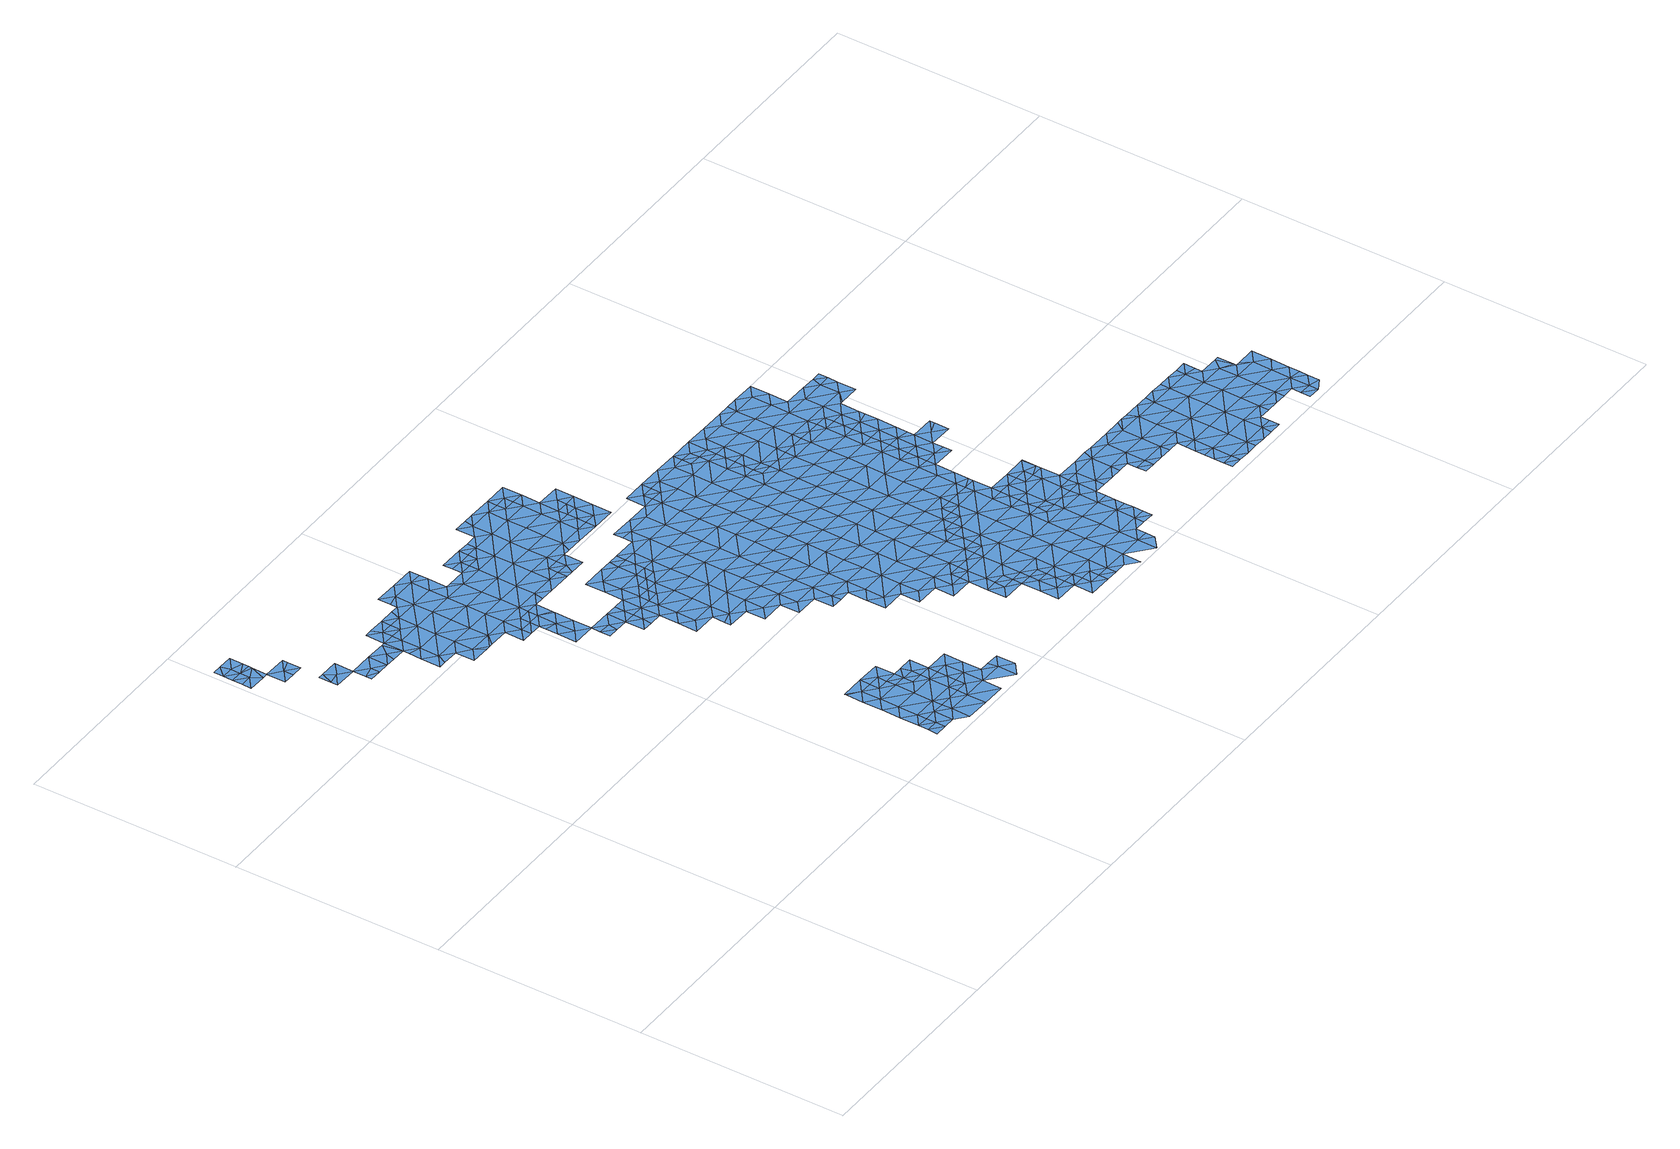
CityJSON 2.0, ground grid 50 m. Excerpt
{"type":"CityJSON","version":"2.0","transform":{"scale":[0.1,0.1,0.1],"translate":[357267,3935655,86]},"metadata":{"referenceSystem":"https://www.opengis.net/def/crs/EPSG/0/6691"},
"CityObjects":{
"waterbody1":{"type":"WaterBody","attributes":{"name":"9","class":"1140","function":"1","WaterBodyRiverFloodingRiskAttribute.description":"5","WaterBodyRiverFloodingRiskAttribute.rankOrg":"2","WaterBodyRiverFloodingRiskAttribute.adminType":"2","WaterBodyRiverFloodingRiskAttribute.scale":"L1"},"geometry":[{"type":"MultiSurface","lod":"1","boundaries":[[[0,1,2]],[[2,1,3]],[[3,1,4]],[[5,4,1]],[[6,5,7]],[[7,5,1]],[[7,1,0]],[[7,0,8]]]}]},
"waterbody2":{"type":"WaterBody","attributes":{"name":"9","class":"1140","function":"1","WaterBodyRiverFloodingRiskAttribute.description":"5","WaterBodyRiverFloodingRiskAttribute.rankOrg":"1","WaterBodyRiverFloodingRiskAttribute.adminType":"2","WaterBodyRiverFloodingRiskAttribute.scale":"L1"},"geometry":[{"type":"MultiSurface","lod":"1","boundaries":[[[5,9,10]],[[4,5,11]],[[11,5,10]],[[12,11,10]],[[9,5,6]],[[13,12,10]],[[9,13,10]],[[11,12,14]]]}]},
"waterbody3":{"type":"WaterBody","attributes":{"name":"9","class":"1140","function":"1","WaterBodyRiverFloodingRiskAttribute.description":"5","WaterBodyRiverFloodingRiskAttribute.rankOrg":"1","WaterBodyRiverFloodingRiskAttribute.adminType":"2","WaterBodyRiverFloodingRiskAttribute.scale":"L1"},"geometry":[{"type":"MultiSurface","lod":"1","boundaries":[[[15,16,17]],[[8,16,15]],[[16,8,18]],[[19,16,18]],[[20,16,19]],[[20,17,16]]]}]},
"waterbody4":{"type":"WaterBody","attributes":{"name":"9","class":"1140","function":"1","WaterBodyRiverFloodingRiskAttribute.description":"5","WaterBodyRiverFloodingRiskAttribute.rankOrg":"1","WaterBodyRiverFloodingRiskAttribute.adminType":"2","WaterBodyRiverFloodingRiskAttribute.scale":"L1"},"geometry":[{"type":"MultiSurface","lod":"1","boundaries":[[[21,22,23]],[[24,22,21]],[[24,21,25]],[[26,25,21]],[[23,27,26]],[[21,23,26]]]}]},
"waterbody5":{"type":"WaterBody","attributes":{"name":"9","class":"1140","function":"1","WaterBodyRiverFloodingRiskAttribute.description":"5","WaterBodyRiverFloodingRiskAttribute.rankOrg":"1","WaterBodyRiverFloodingRiskAttribute.adminType":"2","WaterBodyRiverFloodingRiskAttribute.scale":"L1"},"geometry":[{"type":"MultiSurface","lod":"1","boundaries":[[[28,29,30]],[[30,31,32]],[[28,30,32]],[[33,30,29]],[[34,35,30]],[[35,31,30]],[[33,34,30]]]}]},
"waterbody6":{"type":"WaterBody","attributes":{"name":"9","class":"1140","function":"1","WaterBodyRiverFloodingRiskAttribute.description":"5","WaterBodyRiverFloodingRiskAttribute.rankOrg":"2","WaterBodyRiverFloodingRiskAttribute.adminType":"2","WaterBodyRiverFloodingRiskAttribute.scale":"L1"},"geometry":[{"type":"MultiSurface","lod":"1","boundaries":[[[36,37,38]],[[36,39,40]],[[36,38,39]],[[41,40,39]],[[38,42,39]],[[41,39,43]],[[39,42,43]],[[43,42,44]],[[42,45,44]],[[46,43,44]],[[45,47,44]],[[44,48,46]],[[49,48,44]],[[44,47,49]],[[50,48,49]],[[49,47,51]],[[50,49,52]],[[53,49,51]],[[52,49,53]],[[54,52,53]],[[55,52,54]],[[56,55,54]],[[57,58,56]],[[58,57,59]],[[60,54,53]],[[56,54,57]],[[57,61,59]],[[60,62,54]],[[54,62,57]],[[53,63,60]],[[63,53,64]],[[61,57,62]],[[65,60,63]],[[64,66,63]],[[66,67,63]],[[65,63,67]]]}]},
"waterbody7":{"type":"WaterBody","attributes":{"name":"9","class":"1140","function":"1","WaterBodyRiverFloodingRiskAttribute.description":"5","WaterBodyRiverFloodingRiskAttribute.rankOrg":"1","WaterBodyRiverFloodingRiskAttribute.adminType":"2","WaterBodyRiverFloodingRiskAttribute.scale":"L1"},"geometry":[{"type":"MultiSurface","lod":"1","boundaries":[[[68,52,55]],[[69,70,71]],[[72,73,74]],[[75,76,77]],[[58,77,56]],[[56,77,68]],[[76,74,78]],[[79,68,77]],[[79,43,46]],[[68,55,56]],[[80,81,82]],[[83,43,79]],[[81,84,71]],[[46,48,79]],[[48,68,79]],[[50,68,48]],[[50,52,68]],[[59,77,58]],[[77,59,75]],[[73,84,78]],[[81,78,84]],[[85,78,81]],[[85,76,78]],[[85,77,76]],[[85,79,77]],[[79,85,80]],[[79,80,83]],[[80,86,83]],[[80,82,86]],[[82,81,87]],[[81,71,87]],[[71,88,87]],[[88,71,89]],[[89,71,70]],[[40,41,83]],[[41,43,83]],[[80,85,81]],[[40,83,86]],[[74,73,78]],[[71,84,69]]]}]},
"waterbody8":{"type":"WaterBody","attributes":{"name":"9","class":"1140","function":"1","WaterBodyRiverFloodingRiskAttribute.description":"5","WaterBodyRiverFloodingRiskAttribute.rankOrg":"1","WaterBodyRiverFloodingRiskAttribute.adminType":"2","WaterBodyRiverFloodingRiskAttribute.scale":"L1"},"geometry":[{"type":"MultiSurface","lod":"1","boundaries":[[[90,91,92]],[[93,94,92]],[[95,92,94]],[[96,97,95]],[[97,98,92]],[[92,98,90]],[[99,91,90]],[[93,92,91]],[[95,97,92]],[[100,99,101]],[[90,101,99]],[[100,101,102]],[[103,101,90]],[[104,90,98]],[[104,103,90]],[[102,101,103]]]}]},
"waterbody9":{"type":"WaterBody","attributes":{"name":"9","class":"1140","function":"1","WaterBodyRiverFloodingRiskAttribute.description":"5","WaterBodyRiverFloodingRiskAttribute.rankOrg":"2","WaterBodyRiverFloodingRiskAttribute.adminType":"2","WaterBodyRiverFloodingRiskAttribute.scale":"L1"},"geometry":[{"type":"MultiSurface","lod":"1","boundaries":[[[105,73,72]],[[70,69,105]],[[84,105,69]],[[84,73,105]],[[70,105,106]],[[72,106,105]]]}]},
"waterbody10":{"type":"WaterBody","attributes":{"name":"9","class":"1140","function":"1","WaterBodyRiverFloodingRiskAttribute.description":"5","WaterBodyRiverFloodingRiskAttribute.rankOrg":"2","WaterBodyRiverFloodingRiskAttribute.adminType":"2","WaterBodyRiverFloodingRiskAttribute.scale":"L1"},"geometry":[{"type":"MultiSurface","lod":"1","boundaries":[[[107,108,109]],[[108,110,109]],[[111,107,109]],[[112,109,110]],[[113,114,115]],[[111,109,116]],[[115,117,113]],[[109,112,116]],[[114,118,115]],[[112,113,117]],[[119,112,117]],[[116,112,119]],[[120,121,122]],[[121,120,118]],[[123,115,118]],[[124,116,119]],[[117,115,123]],[[122,125,120]],[[123,118,120]],[[119,117,126]],[[124,119,127]],[[117,123,126]],[[128,125,129]],[[125,130,120]],[[131,123,120]],[[127,119,132]],[[119,126,132]],[[130,131,120]],[[128,130,125]],[[129,133,128]],[[134,127,132]],[[135,127,134]],[[135,136,137]],[[136,135,134]],[[126,123,138]],[[138,123,131]],[[132,126,138]],[[133,139,128]],[[128,139,130]],[[133,140,141]],[[134,142,136]],[[143,141,140]],[[134,132,144]],[[130,145,131]],[[144,132,138]],[[144,146,134]],[[133,141,139]],[[147,138,131]],[[130,139,145]],[[142,134,146]],[[145,148,131]],[[149,143,150]],[[141,151,139]],[[152,144,138]],[[153,154,155]],[[153,142,146]],[[155,142,153]],[[150,156,149]],[[147,131,148]],[[141,143,151]],[[147,152,138]],[[157,158,154]],[[159,149,156]],[[143,149,151]],[[157,154,153]],[[145,139,160]],[[161,158,157]],[[146,144,152]],[[160,139,151]],[[162,163,164]],[[145,165,148]],[[146,166,153]],[[167,163,162]],[[159,168,149]],[[169,147,148]],[[166,146,152]],[[145,160,165]],[[159,164,170]],[[153,171,157]],[[164,163,170]],[[161,157,172]],[[151,149,168]],[[173,152,147]],[[151,174,160]],[[169,148,165]],[[168,159,170]],[[171,172,157]],[[153,166,175]],[[176,165,160]],[[177,178,167]],[[173,147,169]],[[163,179,170]],[[151,168,174]],[[153,175,171]],[[174,176,160]],[[173,180,152]],[[163,167,181]],[[166,152,180]],[[170,179,168]],[[177,182,178]],[[172,183,184]],[[166,185,175]],[[171,183,172]],[[180,185,166]],[[183,186,184]],[[167,178,181]],[[187,174,168]],[[169,165,188]],[[163,181,179]],[[188,165,176]],[[179,187,168]],[[175,189,171]],[[190,181,178]],[[173,169,191]],[[192,176,174]],[[193,186,183]],[[191,169,188]],[[190,178,182]],[[171,194,183]],[[182,195,196]],[[173,197,180]],[[175,185,189]],[[198,179,181]],[[199,197,173]],[[200,174,187]],[[195,201,196]],[[199,173,191]],[[190,182,196]],[[194,171,189]],[[176,202,188]],[[194,203,183]],[[192,174,200]],[[192,202,176]],[[202,191,188]],[[198,181,190]],[[197,204,180]],[[183,203,193]],[[201,205,196]],[[185,204,189]],[[185,180,204]],[[206,200,187]],[[190,196,207]],[[208,179,198]],[[207,196,205]],[[191,209,199]],[[187,179,206]],[[202,209,191]],[[206,179,208]],[[210,192,200]],[[194,189,211]],[[212,193,203]],[[211,189,204]],[[211,213,194]],[[198,190,214]],[[215,208,198]],[[190,207,214]],[[197,199,216]],[[197,217,204]],[[200,206,210]],[[210,218,192]],[[199,209,216]],[[203,194,219]],[[207,220,214]],[[202,192,218]],[[221,206,208]],[[219,194,213]],[[198,214,215]],[[217,197,216]],[[204,222,211]],[[218,223,202]],[[212,203,219]],[[220,224,214]],[[225,221,208]],[[221,210,206]],[[209,202,223]],[[209,226,216]],[[208,215,225]],[[222,204,217]],[[223,226,209]],[[227,212,219]],[[213,211,228]],[[229,218,210]],[[228,211,222]],[[230,227,219]],[[215,214,231]],[[214,224,231]],[[217,216,232]],[[233,210,221]],[[219,213,234]],[[217,235,222]],[[216,226,232]],[[236,230,219]],[[213,228,234]],[[224,237,231]],[[225,215,238]],[[229,210,233]],[[223,218,229]],[[225,239,221]],[[240,228,222]],[[215,231,238]],[[235,217,232]],[[236,219,234]],[[235,240,222]],[[237,241,231]],[[226,223,242]],[[243,232,226]],[[244,234,228]],[[242,223,229]],[[245,246,230]],[[225,238,239]],[[247,238,231]],[[236,245,230]],[[248,247,231]],[[240,244,228]],[[233,221,249]],[[231,241,248]],[[250,246,245]],[[243,226,242]],[[232,251,235]],[[221,239,249]],[[252,239,238]],[[253,236,234]],[[243,251,232]],[[254,252,238]],[[238,247,254]],[[255,253,234]],[[229,256,242]],[[253,245,236]],[[235,257,240]],[[233,249,258]],[[255,234,244]],[[229,233,256]],[[259,249,239]],[[250,245,260]],[[261,243,242]],[[233,258,256]],[[259,239,252]],[[240,262,244]],[[235,251,257]],[[263,260,245]],[[253,263,245]],[[264,251,243]],[[249,265,258]],[[261,242,256]],[[244,266,255]],[[240,257,262]],[[252,267,259]],[[258,268,256]],[[251,269,257]],[[249,259,265]],[[265,268,258]],[[243,261,264]],[[264,269,251]],[[244,262,266]],[[266,270,255]],[[255,271,253]],[[267,272,259]],[[263,273,260]],[[253,274,263]],[[256,275,261]],[[257,276,262]],[[268,275,256]],[[272,277,259]],[[277,278,259]],[[274,279,263]],[[262,280,266]],[[265,259,278]],[[279,273,263]],[[253,271,274]],[[255,270,271]],[[275,281,261]],[[257,269,276]],[[280,282,266]],[[264,261,281]],[[282,283,266]],[[266,283,270]],[[262,284,280]],[[284,262,276]],[[281,285,264]],[[286,274,271]],[[268,265,287]],[[288,275,268]],[[265,278,287]],[[269,264,285]],[[289,276,269]],[[290,291,270]],[[270,291,271]],[[292,287,278]],[[270,283,290]],[[293,286,271]],[[294,280,284]],[[288,268,287]],[[295,281,275]],[[289,269,285]],[[271,291,293]],[[276,296,284]],[[289,296,276]],[[284,297,294]],[[292,298,287]],[[286,293,299]],[[300,295,275]],[[300,275,288]],[[301,285,281]],[[296,302,284]],[[298,303,287]],[[284,302,297]],[[287,303,288]],[[285,301,289]],[[281,295,301]],[[304,297,302]],[[303,298,305]],[[300,288,306]],[[296,289,307]],[[306,288,303]],[[289,301,307]],[[302,308,304]],[[305,309,303]],[[295,300,310]],[[302,296,311]],[[310,300,306]],[[312,301,295]],[[311,296,307]],[[309,305,313]],[[303,314,306]],[[312,307,301]],[[302,315,308]],[[316,295,310]],[[303,309,314]],[[302,311,315]],[[314,317,306]],[[306,317,310]],[[312,295,316]],[[307,318,311]],[[312,318,307]],[[317,319,310]],[[320,316,310]],[[321,308,315]],[[319,320,310]],[[322,315,311]],[[320,323,316]],[[323,324,316]],[[316,324,312]],[[321,315,325]],[[326,325,315]],[[311,318,322]],[[324,327,312]],[[328,318,312]],[[327,328,312]],[[326,315,322]],[[329,330,318]],[[318,330,322]],[[329,318,328]],[[331,325,326]],[[330,332,322]],[[333,326,322]],[[332,333,322]],[[334,331,326]],[[333,335,326]],[[335,334,326]]]}]},
"waterbody11":{"type":"WaterBody","attributes":{"name":"9","class":"1140","function":"1","WaterBodyRiverFloodingRiskAttribute.description":"5","WaterBodyRiverFloodingRiskAttribute.rankOrg":"2","WaterBodyRiverFloodingRiskAttribute.adminType":"2","WaterBodyRiverFloodingRiskAttribute.scale":"L1"},"geometry":[{"type":"MultiSurface","lod":"1","boundaries":[[[336,337,94]],[[336,338,339]],[[338,336,94]],[[97,96,340]],[[341,97,340]],[[342,343,344]],[[345,346,347]],[[343,348,344]],[[349,350,351]],[[352,341,340]],[[28,353,354]],[[355,356,344]],[[356,342,344]],[[357,358,342]],[[342,359,357]],[[343,342,358]],[[347,343,358]],[[346,343,347]],[[360,349,351]],[[345,349,360]],[[347,349,345]],[[361,349,347]],[[350,349,361]],[[339,362,363]],[[364,363,362]],[[364,365,363]],[[366,367,365]],[[366,368,367]],[[361,367,368]],[[361,369,367]],[[370,369,361]],[[369,370,371]],[[371,372,369]],[[373,372,371]],[[373,374,372]],[[375,374,373]],[[374,375,376]],[[376,375,377]],[[378,377,375]],[[353,28,32]],[[361,347,370]],[[350,361,379]],[[380,381,382]],[[381,383,382]],[[383,384,382]],[[336,339,363]],[[385,386,387]],[[388,386,385]],[[389,390,357]],[[357,390,391]],[[390,385,391]],[[385,392,391]],[[385,393,392]],[[392,393,394]],[[395,396,394]],[[395,397,396]],[[398,399,400]],[[399,401,400]],[[402,401,399]],[[402,403,401]],[[403,404,401]],[[405,401,404]],[[401,405,406]],[[405,407,406]],[[405,408,407]],[[409,408,405]],[[410,411,24]],[[412,411,410]],[[411,412,381]],[[365,413,363]],[[367,413,365]],[[379,361,368]],[[392,373,371]],[[374,414,372]],[[375,373,415]],[[376,416,374]],[[376,417,416]],[[417,418,416]],[[419,420,418]],[[421,422,423]],[[97,341,98]],[[424,352,340]],[[425,340,96]],[[96,95,337]],[[95,94,337]],[[414,374,426]],[[424,340,425]],[[427,428,429]],[[427,424,428]],[[428,424,425]],[[420,428,425]],[[425,96,337]],[[425,337,420]],[[426,374,416]],[[418,426,416]],[[420,426,418]],[[337,426,420]],[[426,337,414]],[[413,367,372]],[[414,363,413]],[[336,363,414]],[[31,430,431]],[[372,414,413]],[[337,336,414]],[[355,344,348]],[[353,32,31]],[[354,353,407]],[[432,433,422]],[[422,433,434]],[[434,423,422]],[[423,419,421]],[[421,419,435]],[[367,369,372]],[[435,419,418]],[[406,417,400]],[[353,31,431]],[[400,417,398]],[[398,417,376]],[[436,398,376]],[[376,377,436]],[[415,378,375]],[[396,373,392]],[[415,373,396]],[[396,437,415]],[[380,411,381]],[[412,410,438]],[[24,411,380]],[[409,405,439]],[[407,353,406]],[[401,406,400]],[[396,397,437]],[[440,394,393]],[[393,441,440]],[[392,394,396]],[[391,392,371]],[[357,391,358]],[[359,389,357]],[[390,388,385]],[[385,387,393]],[[441,393,387]],[[439,405,404]],[[384,34,442]],[[35,430,31]],[[443,371,370]],[[371,443,391]],[[358,391,443]],[[347,443,370]],[[358,443,347]],[[382,442,380]],[[34,384,430]],[[431,444,406]],[[421,435,444]],[[419,428,420]],[[434,445,446]],[[445,447,446]],[[446,447,429]],[[429,428,446]],[[448,432,422]],[[384,442,382]],[[35,34,430]],[[449,450,384]],[[353,431,406]],[[430,384,450]],[[430,450,431]],[[431,421,444]],[[450,421,431]],[[450,422,421]],[[448,422,450]],[[449,448,450]],[[423,434,446]],[[423,446,428]],[[423,428,419]],[[435,418,444]],[[444,418,417]],[[444,417,406]]]}]},
"waterbody12":{"type":"WaterBody","attributes":{"name":"9","class":"1140","function":"1","WaterBodyRiverFloodingRiskAttribute.description":"5","WaterBodyRiverFloodingRiskAttribute.rankOrg":"2","WaterBodyRiverFloodingRiskAttribute.adminType":"2","WaterBodyRiverFloodingRiskAttribute.scale":"L1"},"geometry":[{"type":"MultiSurface","lod":"1","boundaries":[[[74,451,452]],[[75,451,74]],[[75,59,451]],[[451,59,453]],[[76,75,74]],[[451,453,452]],[[74,452,72]]]}]},
"waterbody13":{"type":"WaterBody","attributes":{"name":"9","class":"1140","function":"1","WaterBodyRiverFloodingRiskAttribute.description":"5","WaterBodyRiverFloodingRiskAttribute.rankOrg":"1","WaterBodyRiverFloodingRiskAttribute.adminType":"2","WaterBodyRiverFloodingRiskAttribute.scale":"L1"},"geometry":[{"type":"MultiSurface","lod":"1","boundaries":[[[155,136,142]],[[124,135,454]],[[455,137,136]],[[456,457,458]],[[458,457,459]],[[460,459,461]],[[136,155,455]],[[459,457,461]],[[135,137,454]],[[457,455,461]],[[158,460,461]],[[155,154,455]],[[154,461,455]],[[158,461,154]],[[460,158,161]],[[135,124,127]],[[454,116,124]],[[107,462,463]],[[464,462,107]],[[464,100,462]],[[137,455,465]],[[455,457,465]],[[465,457,456]],[[466,467,468]],[[463,469,470]],[[468,465,456]],[[465,468,454]],[[454,137,465]],[[107,467,464]],[[464,467,466]],[[467,116,468]],[[111,116,467]],[[468,116,454]],[[107,111,467]],[[469,463,462]],[[469,462,100]]]}]},
"waterbody14":{"type":"WaterBody","attributes":{"name":"9","class":"1140","function":"1","WaterBodyRiverFloodingRiskAttribute.description":"5","WaterBodyRiverFloodingRiskAttribute.rankOrg":"1","WaterBodyRiverFloodingRiskAttribute.adminType":"2","WaterBodyRiverFloodingRiskAttribute.scale":"L1"},"geometry":[{"type":"MultiSurface","lod":"1","boundaries":[[[437,397,471]],[[472,377,471]],[[472,471,473]],[[397,473,471]],[[437,471,415]],[[471,377,378]],[[378,415,471]]]}]},
"waterbody15":{"type":"WaterBody","attributes":{"name":"9","class":"1140","function":"1","WaterBodyRiverFloodingRiskAttribute.description":"5","WaterBodyRiverFloodingRiskAttribute.rankOrg":"1","WaterBodyRiverFloodingRiskAttribute.adminType":"2","WaterBodyRiverFloodingRiskAttribute.scale":"L1"},"geometry":[{"type":"MultiSurface","lod":"1","boundaries":[[[362,474,364]],[[475,365,364]],[[366,365,475]],[[475,368,366]],[[364,474,475]],[[368,475,476]],[[474,476,475]]]}]},
"waterbody16":{"type":"WaterBody","attributes":{"name":"9","class":"1140","function":"1","WaterBodyRiverFloodingRiskAttribute.description":"5","WaterBodyRiverFloodingRiskAttribute.rankOrg":"1","WaterBodyRiverFloodingRiskAttribute.adminType":"2","WaterBodyRiverFloodingRiskAttribute.scale":"L1"},"geometry":[{"type":"MultiSurface","lod":"1","boundaries":[[[389,359,477]],[[388,477,386]],[[390,477,388]],[[389,477,390]],[[359,478,477]],[[478,386,477]]]}]},
"waterbody17":{"type":"WaterBody","attributes":{"name":"9","class":"1140","function":"1","WaterBodyRiverFloodingRiskAttribute.description":"5","WaterBodyRiverFloodingRiskAttribute.rankOrg":"1","WaterBodyRiverFloodingRiskAttribute.adminType":"2","WaterBodyRiverFloodingRiskAttribute.scale":"L1"},"geometry":[{"type":"MultiSurface","lod":"1","boundaries":[[[346,345,479]],[[480,355,479]],[[480,479,481]],[[482,480,481]],[[481,479,345]],[[346,348,343]],[[348,346,479]],[[479,355,348]],[[360,351,481]],[[345,360,481]],[[481,351,482]]]}]},
"waterbody18":{"type":"WaterBody","attributes":{"name":"9","class":"1140","function":"1","WaterBodyRiverFloodingRiskAttribute.description":"5","WaterBodyRiverFloodingRiskAttribute.rankOrg":"2","WaterBodyRiverFloodingRiskAttribute.adminType":"2","WaterBodyRiverFloodingRiskAttribute.scale":"L1"},"geometry":[{"type":"MultiSurface","lod":"1","boundaries":[[[483,484,485]],[[486,485,487]],[[486,488,485]],[[485,488,483]],[[486,487,489]],[[487,485,484]]]}]},
"waterbody19":{"type":"WaterBody","attributes":{"name":"9","class":"1140","function":"1","WaterBodyRiverFloodingRiskAttribute.description":"5","WaterBodyRiverFloodingRiskAttribute.rankOrg":"1","WaterBodyRiverFloodingRiskAttribute.adminType":"2","WaterBodyRiverFloodingRiskAttribute.scale":"L1"},"geometry":[{"type":"MultiSurface","lod":"1","boundaries":[[[201,488,490]],[[490,488,486]],[[205,491,207]],[[491,201,490]],[[205,201,491]],[[486,489,490]],[[220,207,491]],[[487,484,492]],[[487,493,489]],[[487,492,493]],[[490,489,494]],[[220,491,224]],[[491,490,495]],[[489,493,494]],[[492,496,493]],[[495,490,494]],[[491,495,224]],[[497,498,499]],[[499,500,497]],[[497,500,501]],[[497,502,498]],[[503,502,496]],[[504,493,496]],[[237,224,495]],[[503,498,502]],[[501,505,497]],[[494,493,504]],[[504,506,494]],[[494,507,495]],[[504,496,502]],[[508,509,510]],[[237,495,241]],[[510,511,505]],[[512,497,505]],[[507,241,495]],[[502,497,512]],[[510,509,511]],[[507,494,506]],[[512,513,502]],[[502,514,504]],[[512,505,511]],[[509,515,511]],[[507,516,241]],[[516,247,248]],[[248,241,516]],[[514,502,513]],[[506,504,514]],[[515,517,511]],[[518,512,511]],[[514,519,506]],[[254,520,252]],[[254,247,520]],[[247,516,520]],[[507,506,519]],[[521,517,515]],[[512,518,513]],[[519,522,507]],[[267,252,520]],[[516,507,522]],[[511,517,518]],[[513,523,514]],[[522,524,516]],[[516,525,520]],[[523,513,518]],[[514,526,519]],[[267,520,272]],[[525,272,520]],[[525,516,524]],[[517,527,518]],[[526,514,523]],[[528,522,519]],[[518,529,523]],[[530,519,526]],[[522,528,524]],[[517,531,527]],[[525,532,272]],[[532,278,277]],[[277,272,532]],[[523,533,526]],[[519,530,528]],[[524,534,525]],[[518,527,529]],[[292,278,532]],[[531,535,527]],[[526,536,530]],[[534,524,528]],[[537,532,525]],[[523,529,533]],[[538,539,527]],[[527,539,529]],[[532,298,292]],[[530,540,528]],[[527,535,538]],[[541,525,534]],[[526,533,536]],[[540,542,528]],[[542,543,528]],[[528,543,534]],[[530,544,540]],[[539,545,529]],[[525,541,537]],[[530,536,544]],[[298,532,537]],[[543,546,534]],[[546,547,534]],[[534,547,541]],[[533,529,548]],[[549,540,544]],[[305,298,537]],[[539,550,545]],[[536,533,548]],[[551,552,541]],[[529,545,548]],[[541,547,551]],[[537,541,552]],[[544,553,549]],[[537,313,305]],[[550,554,545]],[[544,536,555]],[[313,537,552]],[[536,548,555]],[[556,557,545]],[[544,558,553]],[[545,554,556]],[[548,545,557]],[[544,555,558]],[[559,555,548]],[[560,559,548]],[[548,557,560]],[[561,553,558]],[[562,563,555]],[[555,559,562]],[[558,555,563]],[[564,561,558]],[[558,563,564]],[[565,564,563]],[[565,563,566]],[[565,567,564]],[[568,564,567]],[[569,568,567]],[[566,570,565]],[[571,569,567]],[[572,567,565]],[[573,572,565]],[[565,570,573]],[[573,570,574]],[[567,572,571]],[[574,575,573]],[[576,577,578]],[[571,572,579]],[[580,572,573]],[[580,573,575]],[[575,577,581]],[[577,576,581]],[[579,572,582]],[[580,575,581]],[[576,583,581]],[[584,572,580]],[[582,572,584]],[[580,581,585]],[[586,584,580]],[[587,582,584]],[[581,583,585]],[[588,585,583]],[[589,590,591]],[[586,580,585]],[[592,593,591]],[[588,594,585]],[[591,590,592]],[[595,584,586]],[[596,597,598]],[[587,584,595]],[[596,593,597]],[[593,592,597]],[[590,599,592]],[[595,600,587]],[[601,598,602]],[[598,597,602]],[[594,601,602]],[[586,585,603]],[[599,604,592]],[[585,594,603]],[[592,604,597]],[[605,595,586]],[[594,602,603]],[[606,602,597]],[[607,605,586]],[[608,604,599]],[[595,609,600]],[[607,586,603]],[[604,606,597]],[[595,605,609]],[[610,603,602]],[[608,611,604]],[[612,602,606]],[[609,605,613]],[[610,602,612]],[[607,603,610]],[[611,614,604]],[[615,605,607]],[[604,616,606]],[[613,605,617]],[[618,614,611]],[[615,607,610]],[[605,619,617]],[[604,614,616]],[[612,620,610]],[[612,606,620]],[[605,615,619]],[[618,621,614]],[[606,616,620]],[[620,622,610]],[[621,623,614]],[[623,624,614]],[[617,619,625]],[[614,624,616]],[[615,626,619]],[[615,610,626]],[[624,627,616]],[[616,627,620]],[[625,619,628]],[[610,622,626]],[[629,627,624]],[[628,619,630]],[[620,631,622]],[[619,626,630]],[[632,631,620]],[[632,620,627]],[[622,631,626]],[[633,628,630]],[[629,634,627]],[[635,630,626]],[[627,636,632]],[[633,630,637]],[[636,627,634]],[[638,637,630]],[[626,631,635]],[[635,638,630]],[[632,639,631]],[[640,636,634]],[[631,641,635]],[[632,636,639]],[[637,638,642]],[[640,643,636]],[[638,635,644]],[[631,639,641]],[[645,642,638]],[[646,647,648]],[[649,638,644]],[[648,650,643]],[[644,635,651]],[[652,636,643]],[[635,641,651]],[[638,649,645]],[[639,636,652]],[[648,647,650]],[[652,653,639]],[[652,643,650]],[[654,651,641]],[[655,644,651]],[[641,639,653]],[[647,656,650]],[[657,655,651]],[[657,651,654]],[[652,650,658]],[[659,641,653]],[[650,656,658]],[[654,641,659]],[[657,660,655]],[[659,661,654]],[[662,652,658]],[[653,652,663]],[[652,662,663]],[[659,664,661]],[[659,653,665]],[[653,663,666]],[[653,666,665]],[[665,664,659]]]}]},
"waterbody20":{"type":"WaterBody","attributes":{"name":"9","class":"1140","function":"1","WaterBodyRiverFloodingRiskAttribute.description":"5","WaterBodyRiverFloodingRiskAttribute.rankOrg":"2","WaterBodyRiverFloodingRiskAttribute.adminType":"2","WaterBodyRiverFloodingRiskAttribute.scale":"L1"},"geometry":[{"type":"MultiSurface","lod":"1","boundaries":[[[496,492,503]],[[499,667,500]],[[498,667,499]],[[484,668,669]],[[668,667,669]],[[670,500,667]],[[668,670,667]],[[492,484,669]],[[503,492,669]],[[498,503,669]],[[498,669,667]]]}]},
"waterbody21":{"type":"WaterBody","attributes":{"name":"9","class":"1140","function":"1","WaterBodyRiverFloodingRiskAttribute.description":"5","WaterBodyRiverFloodingRiskAttribute.rankOrg":"2","WaterBodyRiverFloodingRiskAttribute.adminType":"2","WaterBodyRiverFloodingRiskAttribute.scale":"L1"},"geometry":[{"type":"MultiSurface","lod":"1","boundaries":[[[671,508,672]],[[505,672,510]],[[510,672,508]],[[672,500,671]],[[501,500,672]],[[672,505,501]]]}]},
"waterbody22":{"type":"WaterBody","attributes":{"name":"9","class":"1140","function":"1","WaterBodyRiverFloodingRiskAttribute.description":"5","WaterBodyRiverFloodingRiskAttribute.rankOrg":"1","WaterBodyRiverFloodingRiskAttribute.adminType":"2","WaterBodyRiverFloodingRiskAttribute.scale":"L1"},"geometry":[{"type":"MultiSurface","lod":"1","boundaries":[[[673,674,212]],[[674,673,250]],[[246,250,673]],[[227,230,673]],[[212,227,673]],[[246,673,230]]]}]},
"waterbody23":{"type":"WaterBody","attributes":{"name":"9","class":"1140","function":"1","WaterBodyRiverFloodingRiskAttribute.description":"5","WaterBodyRiverFloodingRiskAttribute.rankOrg":"2","WaterBodyRiverFloodingRiskAttribute.adminType":"2","WaterBodyRiverFloodingRiskAttribute.scale":"L1"},"geometry":[{"type":"MultiSurface","lod":"1","boundaries":[[[561,564,675]],[[553,675,676]],[[677,676,675]],[[678,676,677]],[[676,678,543]],[[546,543,678]],[[546,678,547]],[[547,678,679]],[[551,547,679]],[[564,568,675]],[[679,680,552]],[[569,681,677]],[[553,561,675]],[[682,680,679]],[[679,683,682]],[[684,677,681]],[[684,683,677]],[[568,569,675]],[[549,553,676]],[[540,549,542]],[[542,549,676]],[[569,677,675]],[[683,678,677]],[[542,676,543]],[[679,678,683]],[[552,551,679]]]}]},
"waterbody24":{"type":"WaterBody","attributes":{"name":"9","class":"1140","function":"1","WaterBodyRiverFloodingRiskAttribute.description":"5","WaterBodyRiverFloodingRiskAttribute.rankOrg":"1","WaterBodyRiverFloodingRiskAttribute.adminType":"2","WaterBodyRiverFloodingRiskAttribute.scale":"L1"},"geometry":[{"type":"MultiSurface","lod":"1","boundaries":[[[274,286,279]],[[299,293,685]],[[286,686,279]],[[687,688,299]],[[686,273,279]],[[689,690,691]],[[692,693,694]],[[695,696,330]],[[329,695,330]],[[697,693,698]],[[697,694,693]],[[699,700,701]],[[699,702,703]],[[704,697,705]],[[698,705,697]],[[329,328,695]],[[332,330,696]],[[706,707,696]],[[708,695,709]],[[323,710,324]],[[695,328,709]],[[709,328,327]],[[699,701,687]],[[699,687,702]],[[299,685,687]],[[687,685,702]],[[702,711,703]],[[711,702,712]],[[685,712,702]],[[713,712,685]],[[291,713,685]],[[293,291,685]],[[286,299,686]],[[686,299,688]],[[688,273,686]],[[704,694,697]],[[703,694,704]],[[703,714,694]],[[692,694,714]],[[715,716,692]],[[716,715,717]],[[716,717,690]],[[718,320,319]],[[323,320,710]],[[290,283,713]],[[283,719,713]],[[282,719,283]],[[282,294,719]],[[280,294,282]],[[308,321,720]],[[308,720,721]],[[720,711,721]],[[722,711,720]],[[711,722,714]],[[723,714,722]],[[714,723,715]],[[723,724,715]],[[725,724,723]],[[726,724,725]],[[726,727,724]],[[728,729,725]],[[729,728,696]],[[696,728,333]],[[335,333,728]],[[331,334,722]],[[331,722,325]],[[728,334,335]],[[723,334,728]],[[704,699,703]],[[704,700,699]],[[290,713,291]],[[712,713,719]],[[294,297,719]],[[321,325,720]],[[304,308,721]],[[297,304,721]],[[297,721,719]],[[719,721,712]],[[721,711,712]],[[720,325,722]],[[714,703,711]],[[723,722,334]],[[715,692,714]],[[724,717,715]],[[725,723,728]],[[724,727,730]],[[327,324,709]],[[710,709,324]],[[709,710,731]],[[709,732,708]],[[732,709,731]],[[708,706,695]],[[696,695,706]],[[704,733,700]],[[704,705,733]],[[687,701,688]],[[690,717,691]],[[729,696,707]],[[696,333,332]],[[717,730,691]],[[317,734,718]],[[319,317,718]],[[717,724,730]],[[718,710,320]],[[731,710,735]],[[736,737,738]],[[738,735,736]],[[731,735,738]],[[731,738,739]],[[737,739,738]],[[735,710,718]],[[740,735,718]],[[734,740,718]]]}]},
"waterbody25":{"type":"WaterBody","attributes":{"name":"9","class":"1140","function":"1","WaterBodyRiverFloodingRiskAttribute.description":"5","WaterBodyRiverFloodingRiskAttribute.rankOrg":"1","WaterBodyRiverFloodingRiskAttribute.adminType":"2","WaterBodyRiverFloodingRiskAttribute.scale":"L1"},"geometry":[{"type":"MultiSurface","lod":"1","boundaries":[[[741,742,743]],[[741,743,680]],[[741,680,682]],[[683,741,682]],[[743,742,744]],[[742,684,681]],[[683,684,741]],[[684,742,741]]]}]}
},
"vertices":[
[52,1298,12],[38,1322,12],[9,1299,12],[10,1321,12],[10,1345,12],[38,1345,12],[67,1344,12],[67,1336,12],[66,1298,12],
[67,1359,12],[39,1368,12],[11,1368,12],[33,1391,12],[68,1391,12],[11,1392,12],
[123,1297,12],[94,1275,12],[123,1285,12],[65,1252,12],[94,1252,12],[122,1251,12],
[149,1181,8],[178,1204,8],[134,1205,8],[177,1158,8],[121,1159,8],[121,1175,8],[121,1205,8],
[348,1201,8],[309,1202,8],[319,1179,8],[347,1155,8],[347,1178,8],[291,1202,8],[290,1156,8],[319,1156,8],
[670,63,7],[669,40,7],[698,40,7],[698,63,7],[670,87,7],[698,86,7],[726,40,7],[727,86,7],[755,62,7],[754,16,7],[755,85,7],[811,15,7],[783,85,7],[811,61,7],[812,84,7],[867,14,7],[840,84,7],[868,60,7],[869,107,7],[840,107,7],[841,130,7],[869,153,7],[841,153,7],[841,176,7],[897,83,7],[898,175,7],[897,129,7],[925,59,7],[924,13,7],[922,83,7],[953,36,7],[953,82,7],
[812,107,7],[729,247,7],[730,271,7],[701,248,7],[786,223,7],[757,224,7],[785,200,7],[813,177,7],[785,177,7],[813,154,7],[757,201,7],[755,108,7],[699,156,7],[700,202,7],[672,179,7],[699,109,7],[729,224,7],[756,155,7],[671,133,7],[672,225,7],[673,267,7],[673,272,7],
[541,898,8],[570,920,8],[542,944,8],[570,926,8],[571,967,8],[542,967,8],[514,967,8],[514,944,8],[513,921,8],[569,874,8],[569,828,8],[541,851,8],[512,829,8],[513,875,8],[513,905,8],
[758,247,7],[786,270,7],
[624,781,8],[624,735,8],[652,757,8],[648,734,8],[653,780,8],[680,734,8],[680,687,8],[679,641,8],[708,664,8],[681,780,8],[708,710,8],[736,640,8],[709,756,8],[764,617,8],[735,610,8],[735,594,8],[764,663,8],[709,779,8],[791,593,8],[765,709,8],[738,779,8],[819,570,8],[791,547,8],[820,616,8],[821,662,8],[766,755,8],[847,546,8],[766,802,8],[738,802,8],[767,825,8],[739,825,8],[822,708,8],[876,569,8],[847,500,8],[875,523,8],[795,824,8],[903,499,8],[822,755,8],[877,615,8],[823,801,8],[878,707,8],[878,661,8],[931,475,8],[903,453,8],[932,522,8],[879,754,8],[824,847,8],[796,871,8],[796,847,8],[932,452,8],[825,893,8],[796,894,8],[959,452,8],[933,568,8],[797,917,8],[958,359,8],[986,382,8],[958,406,8],[933,614,8],[880,800,8],[1014,359,8],[988,475,8],[934,660,8],[987,428,8],[881,892,8],[853,916,8],[935,706,8],[989,521,8],[881,846,8],[989,567,8],[1014,312,8],[1042,335,8],[1044,427,8],[936,753,8],[1043,381,8],[1070,311,8],[882,938,8],[854,939,8],[936,799,8],[854,962,8],[1045,474,8],[990,613,8],[937,845,8],[1099,334,8],[991,659,8],[1046,566,8],[911,961,8],[938,891,8],[1070,265,8],[1098,288,8],[992,752,8],[1100,380,8],[992,706,8],[1045,520,8],[1126,264,8],[1047,612,8],[939,938,8],[993,798,8],[1127,287,8],[1101,473,8],[1127,310,8],[1100,426,8],[1048,658,8],[1102,519,8],[994,844,8],[967,960,8],[995,890,8],[1156,333,8],[1156,379,8],[1048,705,8],[1049,751,8],[1103,565,8],[995,937,8],[1155,310,8],[1158,472,8],[1050,797,8],[1103,611,8],[1184,310,8],[1157,426,8],[1104,658,8],[996,960,8],[1050,843,8],[1159,564,8],[1024,959,8],[1212,332,8],[1105,704,8],[1159,518,8],[1051,890,8],[1106,750,8],[1052,936,8],[1212,309,8],[1213,378,8],[1214,425,8],[1106,796,8],[1240,309,8],[1160,610,8],[1161,657,8],[1107,842,8],[1053,982,8],[1024,982,8],[1241,355,8],[1241,332,8],[1215,471,8],[1025,1006,8],[1162,703,8],[1242,401,8],[1109,935,8],[1241,378,8],[1108,889,8],[1216,563,8],[1162,749,8],[1215,517,8],[1270,424,8],[1081,1005,8],[1217,610,8],[1163,795,8],[1109,981,8],[1217,656,8],[1271,470,8],[1164,842,8],[1270,401,8],[1272,516,8],[1218,702,8],[1165,888,8],[1165,934,8],[1298,400,8],[1138,1004,8],[1137,958,8],[1273,562,8],[1219,748,8],[1299,423,8],[1299,446,8],[1138,981,8],[1192,818,8],[1273,609,8],[1192,841,8],[1192,864,8],[1220,794,8],[1274,655,8],[1166,957,8],[1328,469,8],[1329,515,8],[1275,701,8],[1193,887,8],[1193,910,8],[1327,446,8],[1194,934,8],[1220,818,8],[1330,608,8],[1276,747,8],[1248,817,8],[1356,446,8],[1194,957,8],[1329,562,8],[1331,654,8],[1276,793,8],[1384,468,8],[1277,817,8],[1384,445,8],[1385,514,8],[1332,700,8],[1305,816,8],[1413,456,8],[1386,561,8],[1332,746,8],[1387,653,8],[1412,445,8],[1413,491,8],[1333,793,8],[1387,607,8],[1414,537,8],[1388,699,8],[1414,560,8],[1415,583,8],[1333,816,8],[1389,745,8],[1415,606,8],[1415,629,8],[1362,815,8],[1390,792,8],[1416,653,8],[1416,676,8],[1416,699,8],[1417,722,8],[1390,815,8],[1417,745,8],[1418,768,8],[1418,814,8],[1418,791,8],
[599,989,8],[543,990,8],[595,966,8],[627,966,8],[485,945,8],[485,922,8],[857,1147,8],[856,1101,8],[885,1123,8],[856,1054,8],[856,1078,8],[828,1078,8],[885,1100,8],[827,1032,8],[798,1009,8],[855,1008,8],[457,922,8],[376,1178,8],[386,1201,8],[913,1100,8],[914,1146,8],[829,1170,8],[828,1124,8],[858,1193,8],[855,1031,8],[770,1033,8],[684,965,8],[656,988,8],[684,988,8],[685,1011,8],[713,1011,8],[714,1034,8],[741,1010,8],[714,1080,8],[771,1079,8],[715,1126,8],[658,1081,8],[658,1127,8],[601,1082,8],[602,1128,8],[545,1129,8],[574,1151,8],[602,1151,8],[759,1010,8],[234,1157,8],[233,1111,8],[262,1133,8],[255,1110,8],[290,1110,8],[773,1218,8],[802,1240,8],[745,1241,8],[801,1217,8],[829,1194,8],[801,1194,8],[772,1171,8],[716,1172,8],[716,1218,8],[688,1196,8],[661,1196,8],[659,1173,8],[631,1197,8],[517,1152,8],[518,1199,8],[489,1176,8],[490,1222,8],[518,1220,8],[519,1245,8],[462,1246,8],[433,1223,8],[432,1177,8],[405,1200,8],[405,1216,8],[405,1247,8],[177,1127,8],[205,1134,8],[205,1111,8],[657,1035,8],[600,1035,8],[630,1151,8],[544,1083,8],[488,1130,8],[488,1083,8],[430,1038,8],[487,1037,8],[374,1085,8],[317,1040,8],[374,1039,8],[457,968,8],[486,991,8],[544,1036,8],[409,969,8],[430,992,8],[401,969,8],[318,1132,8],[375,1131,8],[288,1017,8],[306,1017,8],[345,1016,8],[431,1084,8],[529,1152,8],[631,1174,8],[176,1112,8],[460,1246,8],[689,1242,8],[721,1242,8],[282,1156,8],[772,1125,8],[432,1131,8],[344,970,8],[373,993,8],[392,969,8],[289,1064,8],[290,1095,8],[318,1086,8],
[814,200,7],[809,223,7],[842,223,7],
[710,803,8],[767,848,8],[683,872,8],[711,895,8],[683,919,8],[740,918,8],[771,917,8],[768,894,8],[597,804,8],[593,781,8],[625,827,8],[711,849,8],[654,827,8],[653,803,8],[682,826,8],[568,806,8],[568,782,8],
[602,1174,8],[574,1175,8],[574,1198,8],
[702,964,8],[713,987,8],[741,964,8],
[830,1217,8],[858,1239,8],
[884,1077,8],[912,1054,8],[883,1031,8],[911,1007,8],
[1125,172,8],[1181,171,8],[1153,194,8],[1154,218,8],[1182,194,8],[1125,218,8],[1182,217,8],
[1154,241,8],[1155,287,8],[1210,170,8],[1210,194,8],[1211,240,8],[1212,286,8],[1238,170,8],[1265,100,8],[1237,124,8],[1237,101,8],[1237,78,8],[1265,77,8],[1266,146,8],[1238,147,8],[1267,193,8],[1293,77,8],[1267,239,8],[1268,285,8],[1292,30,8],[1321,30,8],[1293,54,8],[1321,53,8],[1322,99,8],[1323,146,8],[1323,192,8],[1349,30,8],[1269,331,8],[1378,52,8],[1379,98,8],[1324,238,8],[1270,378,8],[1377,6,8],[1325,284,8],[1379,145,8],[1326,330,8],[1326,377,8],[1380,191,8],[1434,51,8],[1382,283,8],[1435,98,8],[1381,237,8],[1434,5,8],[1327,423,8],[1436,144,8],[1382,330,8],[1462,28,8],[1437,190,8],[1384,422,8],[1463,51,8],[1463,74,8],[1409,260,8],[1383,376,8],[1410,283,8],[1410,306,8],[1437,236,8],[1492,97,8],[1411,329,8],[1411,352,8],[1493,143,8],[1438,259,8],[1491,74,8],[1411,375,8],[1412,398,8],[1466,259,8],[1520,73,8],[1493,189,8],[1520,96,8],[1521,119,8],[1494,235,8],[1521,166,8],[1521,142,8],[1494,258,8],[1522,189,8],[1522,212,8],[1523,258,8],[1551,234,8],[1550,211,8],[1551,281,8],[1523,281,8],[1524,304,8],[1579,211,8],[1580,303,8],[1608,280,8],[1607,233,8],[1607,210,8],[1635,210,8],[1663,163,8],[1635,187,8],[1635,164,8],[1617,303,8],[1664,233,8],[1663,186,8],[1637,302,8],[1691,163,8],[1665,279,8],[1720,185,8],[1721,232,8],[1693,301,8],[1720,162,8],[1746,23,8],[1774,23,8],[1746,46,8],[1774,46,8],[1746,69,8],[1748,162,8],[1721,278,8],[1747,93,8],[1775,92,8],[1747,116,8],[1802,22,8],[1737,301,8],[1748,139,8],[1776,138,8],[1777,185,8],[1831,45,8],[1778,277,8],[1832,91,8],[1777,231,8],[1831,22,8],[1750,301,8],[1833,184,8],[1859,21,8],[1833,137,8],[1769,300,8],[1888,44,8],[1834,230,8],[1888,90,8],[1807,300,8],[1887,21,8],[1835,276,8],[1889,137,8],[1916,21,8],[1890,183,8],[1916,44,8],[1916,67,8],[1837,299,8],[1891,229,8],[1945,89,8],[1863,299,8],[1945,66,8],[1891,275,8],[1947,182,8],[1946,136,8],[1892,298,8],[1973,66,8],[1947,228,8],[2002,88,8],[1920,298,8],[1948,274,8],[2002,135,8],[2001,65,8],[2003,181,8],[1950,297,8],[2030,65,8],[1976,251,8],[1977,297,8],[2029,19,8],[2057,18,8],[2029,42,8],[1976,268,8],[2058,41,8],[2004,227,8],[2058,88,8],[2059,134,8],[2032,204,8],[2023,250,8],[2086,34,8],[2032,210,8],[2086,64,8],[2060,180,8],[2033,250,8],[2042,203,8],[2087,83,8],[2087,110,8],[2089,203,8],[2088,156,8],[2088,153,8],
[1209,101,8],[1181,125,8],[1209,147,8],[1180,78,8],
[1236,31,8],[1265,54,8],
[996,983,8],[968,1006,8],
[1495,281,8],[1438,282,8],[1496,328,8],[1439,329,8],[1440,375,8],[1468,397,8],[1524,350,8],[1468,374,8],[1468,351,8],[1496,351,8],
[1222,933,8],[1166,980,8],[1223,979,8],[1195,1003,8],[1533,905,8],[1511,905,8],[1533,883,8],[1420,907,8],[1421,953,8],[1392,930,8],[1445,698,8],[1446,745,8],[1393,977,8],[1421,999,8],[1279,978,8],[1308,1001,8],[1251,1002,8],[1279,932,8],[1335,931,8],[1336,977,8],[1365,1000,8],[1474,721,8],[1474,751,8],[1473,675,8],[1444,652,8],[1443,606,8],[1334,885,8],[1278,886,8],[1221,887,8],[1391,884,8],[1448,883,8],[1476,906,8],[1504,882,8],[1443,560,8],[1220,841,8],[1334,839,8],[1277,840,8],[1390,838,8],[1447,837,8],[1504,836,8],[1475,813,8],[1482,813,8],[1532,813,8],[1446,791,8],[1474,767,8],[1532,859,8],[1472,629,8],[1472,646,8],[1337,1001,8],[1471,536,8],[1471,582,8],[1528,581,8],[1528,615,8],[1500,605,8],[1529,628,8],[1471,557,8],
[1496,374,8],[1524,362,8],[1523,397,8],[1525,397,8]
]}
